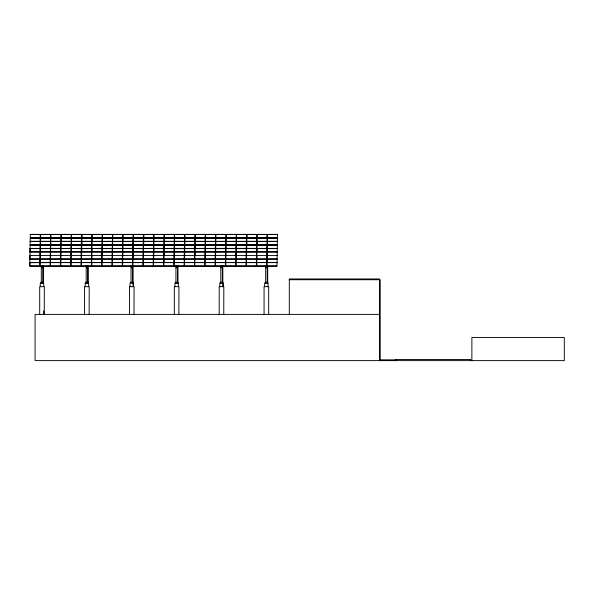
<?xml version="1.0" encoding="UTF-8"?>
<svg xmlns="http://www.w3.org/2000/svg" width="595" height="595" viewBox="0 0 595 595"><rect width="100%" height="100%" fill="white"/><g stroke="black" fill="none" stroke-linecap="round" stroke-linejoin="round"><path stroke-width="0.89" d="M396.344 360.488L396.27 359.469M40.683 234.378L50.605 234.378L50.545 241.525L40.52 241.6M81.82 237.896L81.879 234.378L91.846 234.378L91.846 238.007L81.879 238.007M92.188 234.378L102.109 234.378L102.109 238.007L92.143 238.007M143.774 234.378L153.703 234.378L153.703 238.007L143.73 238.007M205.409 244.924L205.587 234.378L215.554 234.378L215.554 238.007L205.587 238.007M236.565 234.378L246.486 234.378L246.427 241.525L236.401 241.6M246.694 244.924L246.873 234.378L256.839 234.378L256.839 238.007L246.873 238.007M30.285 234.564L40.252 234.564M40.639 234.564L50.605 234.564M50.902 234.564L60.876 234.564M61.255 234.564L71.229 234.564M71.519 234.564L81.493 234.564M81.879 234.564L91.846 234.564M92.143 234.564L102.109 234.564M102.496 234.564L112.462 234.564M112.76 234.564L122.726 234.564M123.113 234.564L133.079 234.564M133.377 234.564L143.35 234.564M143.73 234.564L153.703 234.564M154.001 234.564L163.967 234.564M164.354 234.564L174.32 234.564M174.618 234.564L184.584 234.564M184.971 234.564L194.937 234.564M195.234 234.564L205.201 234.564M205.587 234.564L215.554 234.564M215.896 234.564L225.869 234.564M226.249 234.564L236.222 234.564M236.52 234.564L246.486 234.564M246.873 234.564L256.839 234.564M257.137 234.564L267.103 234.564M267.49 234.564L277.456 234.564M30.271 237.896L40.252 237.821M40.624 237.896L50.605 237.821M60.816 237.896L60.757 245.043L50.783 245.043L50.843 237.896L60.876 237.821M61.24 237.896L71.229 237.821M81.314 248.368L71.333 248.442L71.46 237.896L81.493 237.821M81.865 237.896L91.846 237.821M102.109 237.821L92.084 237.896M112.462 237.821L102.466 237.896L102.347 248.368M122.726 237.821L112.7 237.896L112.641 245.043L122.607 245.043M123.083 237.896L133.079 237.821M133.362 237.896L143.35 237.821M153.703 237.821L143.67 237.896M153.971 237.896L163.967 237.821M164.339 237.896L174.32 237.821M184.465 245.043L174.499 245.043L174.558 237.896L184.584 237.821M194.937 237.821L185 237.821M195.22 237.896L205.201 237.821M205.558 237.896L215.554 237.821M225.869 237.821L215.866 237.896L215.777 245.043L225.75 245.043M226.219 237.896L236.222 237.821M246.486 237.821L236.46 237.896L236.282 248.442M246.843 237.896L256.839 237.821M267.192 237.896L257.077 237.896M277.456 237.821L267.46 237.896L267.281 248.442L277.277 248.368L277.158 255.59M30.285 238.007L40.252 238.007L40.252 234.378L30.315 234.378L30.226 241.525M50.605 238.007L40.639 238.007L40.668 234.378M61.255 238.007L71.229 238.007M71.519 238.007L81.493 238.007M112.462 238.007L102.496 238.007L102.496 234.378L112.462 234.378L112.403 241.525L102.377 241.6M123.113 238.007L133.079 238.007M133.377 238.007L143.35 238.007M154.001 238.007L163.967 238.007L163.967 234.378L154.001 234.378L153.941 241.525M174.32 238.007L164.354 238.007L164.354 234.378L174.32 234.378L174.261 241.525L164.235 241.6M184.971 238.007L194.937 238.007M195.234 238.007L205.201 238.007M226.249 238.007L236.222 238.007L236.222 234.378L226.279 234.378L226.189 241.525M236.52 238.007L246.486 238.007M257.137 238.007L267.103 238.007L267.103 234.378L257.166 234.378L256.958 244.924L266.924 244.924L266.865 252.072M267.49 238.007L277.456 238.007M30.226 238.082L40.192 238.082M40.579 238.082L50.545 238.082M50.843 238.082L60.816 238.082M61.196 238.082L71.169 238.082M71.46 238.082L81.433 238.082M81.82 238.082L91.786 238.082M92.084 238.082L102.05 238.082M102.437 238.082L112.403 238.082M112.7 238.082L122.667 238.082M123.053 238.082L133.02 238.082M133.317 238.082L143.291 238.082M143.67 238.082L153.644 238.082M153.941 238.082L163.908 238.082M164.294 238.082L174.261 238.082M174.558 238.082L184.524 238.082M184.911 238.082L194.877 238.082M195.175 238.082L205.141 238.082M205.528 238.082L215.502 238.082M215.836 238.082L225.81 238.082M226.189 238.082L236.163 238.082M236.46 238.082L246.427 238.082M246.813 238.082L256.78 238.082M257.077 238.082L267.043 238.082M267.43 238.082L277.396 238.082M30.271 241.332L40.192 241.332M50.545 241.332L40.579 241.332M50.873 241.332L60.816 241.339M71.169 241.339L61.196 241.332M81.433 241.339L71.497 241.339L71.519 234.378L81.493 234.378L81.433 241.525L71.4 241.6M81.865 241.339L91.786 241.339M102.05 241.339L92.024 241.406L91.846 251.953L101.812 251.96L101.752 259.1L91.786 259.1M112.403 241.339L102.377 241.406M122.667 241.339L112.641 241.406L122.607 241.406M133.02 241.339L122.994 241.406L122.934 248.554L132.841 248.628M133.362 241.339L143.291 241.339M153.644 241.339L143.67 241.339M153.971 241.339L163.908 241.339M174.261 241.339L164.294 241.339M174.588 241.339L184.524 241.339M184.941 241.339L194.877 241.339M195.175 241.339L205.141 241.339M215.502 241.339L205.468 241.406L205.379 251.886L215.323 251.886M225.81 241.339L215.777 241.406L225.75 241.406M236.163 241.339L226.13 241.406L226.07 248.554L236.044 248.554M236.282 248.628L246.248 248.628L246.367 241.406L236.446 241.406L246.427 241.339M246.843 241.339L256.78 241.339M267.043 241.339L257.077 241.339M277.396 241.339L267.46 241.339L267.49 234.378L277.456 234.378L277.396 241.525L267.371 241.6M40.133 241.406L30.167 241.406L30.047 251.886M40.549 241.406L50.486 241.406L50.426 248.554L40.401 248.628L50.426 248.554M60.757 241.406L50.783 241.406M71.11 241.406L61.166 241.406L61.077 248.554L71.05 248.554L61.017 248.628M71.452 241.406L81.374 241.406L81.314 248.554L71.348 248.554L81.255 248.628M81.805 241.406L91.727 241.406M92.069 241.406L101.99 241.406M102.422 241.406L112.343 241.406L112.284 248.554L102.318 248.554M123.039 241.406L132.96 241.406M153.584 241.406L143.64 241.406L143.492 251.886M153.927 241.406L163.848 241.406M164.265 241.406L174.201 241.406L174.142 248.554L164.175 248.554M174.528 241.406L184.465 241.406M194.818 241.406L184.852 241.406L184.792 248.554L194.758 248.554M195.145 241.406L205.082 241.406L205.022 248.554L194.996 248.628M205.513 241.406L215.442 241.406M226.174 241.406L236.103 241.406M246.799 241.406L256.72 241.406M266.984 241.406L257.047 241.406L256.899 251.886M267.4 241.406L277.337 241.406L277.277 248.554L267.252 248.628L277.277 248.554M30.167 241.6L40.192 241.525M50.783 241.6L60.816 241.525M61.136 241.6L71.169 241.525M81.76 241.6L91.786 241.525M92.024 241.6L102.05 241.525M112.641 241.6L122.667 241.525M122.994 241.6L133.02 241.525M133.258 241.6L143.291 241.525L143.35 234.378L133.406 234.378L133.347 241.339M143.611 241.6L153.644 241.525M153.882 241.6L163.908 241.525M174.499 241.6L184.524 241.525M184.852 241.6L194.877 241.525M195.115 241.6L205.141 241.525L205.201 234.378L195.264 234.378L195.205 241.339M205.468 241.6L215.502 241.525M215.777 241.6L225.81 241.525M226.13 241.6L236.163 241.525M246.754 241.6L256.78 241.525M257.018 241.6L267.043 241.525M40.133 244.85L30.107 244.924L40.073 244.924L40.014 252.072M40.282 255.471L40.46 244.924L50.486 244.85M60.578 255.59L60.697 244.924L50.724 244.924L50.664 252.072M61.166 244.85L71.11 244.85M71.452 244.85L81.374 244.85L71.348 244.924L71.259 255.396M91.608 252.072L91.667 244.924L81.701 244.924L91.727 244.85M101.871 252.072L101.931 244.924L92.009 244.924L101.99 244.85M112.671 244.85L122.607 244.85M122.934 244.924L132.96 244.85L132.841 252.072M143.231 244.85L133.198 244.924L133.087 258.914M153.584 244.85L143.551 244.924M153.927 244.85L163.848 244.85L163.729 252.072M174.201 244.85L164.175 244.924L163.997 255.471L174.023 255.396L172.639 255.396M174.528 244.85L184.465 244.85L174.439 244.924L174.38 252.072M194.818 244.85L184.822 244.924L194.758 244.924L194.699 252.072M205.082 244.85L195.145 244.85L205.022 244.924M205.513 244.85L225.75 244.85L215.717 244.924L215.658 252.072M236.103 244.85L226.1 244.924L236.044 244.924L235.984 252.072M246.367 244.85L236.431 244.85L246.308 244.924M246.799 244.85L256.72 244.85L256.601 252.072M257.062 244.85L266.984 244.85M267.133 255.471L267.311 244.924L277.337 244.85M40.505 244.924L50.426 244.924M50.768 244.924L60.697 244.924M61.106 244.924L71.05 244.924L70.991 252.072M102.362 244.924L112.284 244.924L102.377 244.85L102.199 255.396M122.548 244.924L112.611 244.924L112.522 252.072M122.979 244.924L133.087 244.984M133.243 244.924L143.172 244.924M153.912 244.85L163.789 244.924M164.22 244.924L174.142 244.924M205.498 244.85L215.383 244.924L215.323 252.072M246.739 244.924L256.661 244.924M267.356 244.924L277.277 244.924M30.167 245.043L40.133 245.043L40.192 237.896M40.52 245.043L50.486 245.043M61.136 245.043L71.11 245.043L71.229 234.378L61.285 234.378L61.196 241.525M71.4 245.043L81.374 245.043M81.76 245.043L91.727 245.043L91.786 237.896M92.024 245.043L101.99 245.043L102.05 237.896M102.377 245.043L112.343 245.043M122.994 245.043L132.96 245.043L133.079 234.378L123.113 234.378L123.053 241.525M133.258 245.043L143.231 245.043M143.611 245.043L153.584 245.043L153.644 237.896M153.882 245.043L163.848 245.043L163.908 237.896M164.235 245.043L174.201 245.043M184.852 245.043L194.818 245.043L194.937 234.378L185 234.378L184.911 241.525M195.115 245.043L205.082 245.043M205.468 245.043L215.442 245.043L215.502 237.896M226.13 245.043L236.103 245.043L236.163 237.896M236.401 245.043L246.367 245.043M246.754 245.043L256.72 245.043L256.78 237.896M257.018 245.043L266.984 245.043L267.043 235.642M267.371 245.043L277.337 245.043M30.107 245.11L40.073 245.11M40.46 245.11L50.426 245.11M50.724 245.11L60.697 245.11M61.077 245.11L71.05 245.11M71.348 245.118L81.314 245.118M81.701 245.118L91.667 245.118M91.965 245.118L101.931 245.118M102.318 245.118L112.284 245.118M112.581 245.118L122.548 245.118M122.934 245.118L132.901 245.118M133.198 245.118L143.172 245.118M143.551 245.118L153.525 245.118M153.822 245.118L163.789 245.118M164.175 245.118L174.142 245.118M174.439 245.118L184.405 245.118M184.792 245.118L194.758 245.118M195.056 245.118L205.022 245.118M205.409 245.118L215.383 245.118M215.717 245.118L225.691 245.118M226.07 245.118L236.044 245.118M236.341 245.118L246.308 245.118M246.694 245.118L256.661 245.118M256.958 245.118L266.924 245.118M267.311 245.118L277.277 245.118M40.073 248.368L30.047 248.442L29.958 258.914M60.697 248.368L50.753 248.368M71.05 248.368L61.017 248.442L60.958 255.59M91.667 248.368L81.641 248.442L81.522 259.1L91.489 259.1L91.548 251.953L81.582 251.953M101.752 258.914L91.771 258.989L91.905 248.442L101.931 248.368M102.288 248.442L112.284 248.368M122.964 248.368L132.901 248.368M143.172 248.368L133.183 248.442L133.347 237.896M153.525 248.368L143.492 248.442L143.373 259.1L153.346 259.1L153.406 251.96L143.469 251.96M163.789 248.368L153.793 248.442L153.674 258.914M164.116 248.442L174.142 248.368M184.405 248.368L174.469 248.368M194.758 248.368L184.733 248.442L184.673 255.59M194.996 248.442L205.022 248.368L204.903 255.59M205.29 251.96L215.264 251.96L215.204 259.108L205.23 259.108L205.349 248.442L215.383 248.368M225.691 248.368L215.747 248.368M226.1 248.368L236.044 248.368M236.371 248.368L246.308 248.368L246.189 255.59M256.661 248.368L246.724 248.368M266.924 248.368L256.899 248.442L256.809 258.914M30.107 248.554L40.073 248.554M50.724 248.554L60.697 248.554M81.701 248.554L91.667 248.554M112.581 248.554L122.548 248.554L122.667 237.896M122.934 248.554L132.901 248.554M133.198 248.554L143.172 248.554L143.231 241.406L133.258 241.406M143.551 248.554L153.525 248.554L143.492 248.628M153.822 248.554L163.789 248.554M195.056 248.554L205.022 248.554M215.383 248.554L205.409 248.554L215.323 248.628M236.341 248.554L246.308 248.554M256.661 248.554L246.694 248.554L256.601 248.628M256.958 248.554L266.924 248.554M30.047 248.628L40.014 248.628M50.664 248.628L60.638 248.628M81.641 248.628L91.608 248.628M102.258 248.628L112.224 248.628M112.522 248.628L122.488 248.628M133.139 248.628L143.112 248.628M153.763 248.628L163.729 248.628M164.116 248.628L174.082 248.628M184.346 248.628L174.38 248.628L184.405 248.554L184.524 237.896M184.733 248.628L194.699 248.628M225.631 248.628L215.658 248.628L225.691 248.554L225.81 237.896M226.011 248.628L235.984 248.628M256.899 248.628L266.865 248.628M30.092 251.886L40.014 251.886M40.43 251.886L50.367 251.886M50.694 251.886L60.638 251.886M70.991 251.886L61.017 251.886M71.318 251.886L81.255 251.886M81.686 251.886L91.608 251.886M91.95 251.886L101.871 251.886M112.224 251.886L102.199 251.96L102.02 262.507M122.488 251.886L112.462 251.96L112.403 259.1L122.369 259.1M132.841 251.886L122.815 251.96M133.183 251.886L143.112 251.886M143.536 251.886L153.465 251.886M163.729 251.886L153.793 251.886L153.912 241.406M174.082 251.886L164.116 251.886M174.409 251.886L184.346 251.886M184.777 251.886L194.699 251.886M204.963 251.886L194.996 251.886M225.631 251.886L215.598 251.96L215.539 259.108L225.512 259.108M226.055 251.886L235.984 251.886M246.248 251.886L236.222 251.96L236.103 262.618L246.07 262.618L246.129 255.471M256.601 251.886L246.575 251.96L246.516 259.108L256.482 259.108L256.542 251.96L246.62 251.96M256.943 251.886L266.865 251.886M267.281 251.886L277.218 251.886M30.018 251.953L39.954 251.953L39.895 259.1L29.929 259.1M50.307 251.953L40.371 251.953L40.252 262.432L50.188 262.432M60.578 251.953L50.605 251.953L50.545 259.1L60.519 259.1M60.988 251.953L70.931 251.953L70.872 259.1L60.898 259.1M71.274 251.953L81.195 251.953M102.243 251.96L112.165 251.96M112.507 251.96L122.429 251.96M122.86 251.96L132.782 251.96L132.722 259.1L122.756 259.1M133.124 251.96L143.053 251.96M174.023 251.96L164.086 251.96L163.937 262.432M174.365 251.96L184.286 251.96M204.903 251.96L194.967 251.96L194.818 262.618L204.784 262.618L204.844 255.471M215.643 251.96L225.572 251.96M225.996 251.96L235.925 251.96L235.865 259.108L225.892 259.108M236.267 251.96L246.189 251.96M256.869 251.96L266.805 251.96L266.746 259.108L256.78 259.108M277.158 251.96L267.222 251.96L267.103 262.432L277.039 262.432M132.417 252.525L132.573 259.033M100.429 255.396L101.812 255.396L91.786 255.471L91.697 265.943L101.633 265.943M234.534 255.396L235.925 255.396L225.922 255.471L225.832 262.618L235.806 262.618M39.776 265.943L29.809 265.943L29.929 255.471L39.954 255.396M40.326 255.471L50.307 255.396M60.578 255.396L50.635 255.396M60.943 255.471L70.931 255.396M81.195 255.396L71.169 255.471M81.552 255.471L91.548 255.396M102.169 255.471L112.165 255.396M112.448 255.471L122.429 255.396M132.782 255.396L122.756 255.471L122.696 262.618L132.663 262.618M143.053 255.396L133.109 255.396M143.417 255.471L153.406 255.396M153.525 265.943L153.644 255.471L163.67 255.396M174.305 255.471L184.286 255.396M194.639 255.396L184.643 255.471L184.554 262.618L194.52 262.618M194.922 255.471L204.903 255.396M205.26 255.471L225.572 255.396M246.189 255.396L236.163 255.471M246.546 255.471L256.542 255.396M266.627 265.95L256.661 265.95L256.78 255.471L266.805 255.396M267.177 255.471L277.158 255.396L277.039 262.618L267.073 262.618M39.895 258.914L29.869 258.989M50.248 258.914L40.252 258.989L40.163 266.136L50.129 266.136L50.129 262.507L40.192 262.507M50.53 258.989L60.519 258.914M60.883 258.989L70.872 258.914M71.05 262.507L81.017 262.507L81.017 266.136L71.05 266.136L71.11 258.989L81.136 258.914M81.508 258.989L91.489 258.914M102.065 262.507L111.986 262.507L111.986 266.136L102.02 266.136L102.08 258.989L112.105 258.914M122.369 258.914L112.343 258.989L112.284 266.136L122.25 266.136L122.25 262.507L112.329 262.507L122.31 262.432M122.726 258.989L132.722 258.914M142.993 258.914L132.96 258.989M153.346 258.914L143.35 258.989L143.254 266.136L153.227 266.136L153.287 258.989M153.614 258.989L163.61 258.914M173.963 258.914L163.937 258.989L163.878 266.136L173.844 266.136L173.844 262.507L163.908 262.507M184.227 258.914L174.231 258.989L174.142 266.136L184.108 266.136L184.108 262.507L174.186 262.507M184.599 258.989L194.58 258.914M204.844 258.914L194.907 258.914M215.145 258.989L215.085 266.136L205.111 266.136L205.171 258.989L215.204 258.914M215.464 262.507L225.393 262.507L225.393 266.136L215.42 266.136L215.479 258.989L225.512 258.914M225.877 258.989L235.865 258.914M236.133 258.989L246.129 258.914M256.482 258.914L246.486 258.989L246.397 266.136L256.363 266.136L256.423 258.989M266.746 258.914L256.72 258.989M267.103 258.989L277.099 258.914M40.282 259.1L50.248 259.1M71.169 259.1L81.136 259.1M102.139 259.1L112.105 259.1M133.02 259.1L142.993 259.1M153.644 259.108L163.61 259.108L163.67 251.96L153.703 251.96M163.997 259.108L173.963 259.108M184.227 259.108L174.261 259.108L174.35 251.96M184.614 259.108L194.58 259.108L194.639 251.96L184.673 251.96M194.877 259.108L204.844 259.108M236.163 259.108L246.129 259.108M267.133 259.108L277.099 259.108M39.835 262.432L29.914 262.432L29.809 266.136L39.776 266.136L39.835 258.989M50.53 262.432L60.459 262.432M70.812 262.432L60.839 262.432M81.076 262.432L71.14 262.432L71.259 251.953M91.429 262.432L81.463 262.432M91.756 262.432L101.693 262.432M102.124 262.432L112.046 262.432M132.663 262.432L122.741 262.432L122.637 266.136L132.603 266.136L132.663 258.989M142.934 262.432L132.901 262.507L132.901 266.136L142.874 266.136L142.874 262.507L132.945 262.507M153.287 262.432L143.254 262.507L153.227 262.507M153.614 262.432L163.551 262.432M163.982 262.432L173.904 262.432M174.231 262.432L184.167 262.432M184.599 262.432L194.52 262.432M194.848 262.432L204.784 262.432M205.201 262.432L215.145 262.432M215.509 262.432L225.453 262.432M225.877 262.432L235.806 262.432M246.07 262.432L236.044 262.507L236.044 266.136L246.01 266.136L246.01 262.507L236.089 262.507M256.423 262.432L246.397 262.507M266.686 262.432L256.765 262.432L256.661 266.136L266.627 266.136L266.686 258.989M29.854 262.507L39.776 262.507M70.753 262.507L60.809 262.507L60.779 266.136L70.753 266.136L70.812 258.989M81.433 262.507L91.37 262.507M101.633 262.507L91.697 262.507L91.667 266.136L101.633 266.136L101.693 258.989M122.682 262.507L132.603 262.507M163.491 262.507L153.525 262.507L153.525 266.136L163.491 266.136L163.551 258.989M194.461 262.507L184.495 262.507L184.495 266.136L194.461 266.136L194.52 258.989M215.085 262.507L205.111 262.507M235.806 258.989L235.746 266.136L225.773 266.136L225.773 262.507L235.746 262.507M246.442 262.507L256.363 262.507M256.705 262.507L266.627 262.507M267.058 262.507L276.98 262.507L276.98 266.136L267.014 266.136M29.809 262.692L39.835 262.618M40.163 262.692L50.188 262.618L50.248 255.471M50.486 262.618L60.459 262.618L60.519 255.471M70.812 262.618L60.839 262.618L60.988 255.396M71.11 262.618L81.076 262.618L81.136 255.471M81.463 262.618L91.429 262.618M91.727 262.618L101.693 262.618M102.08 262.618L112.046 262.618L112.105 255.471M112.343 262.618L122.31 262.618L122.369 255.471M143.313 262.618L153.287 262.618M153.584 262.618L163.551 262.618M163.937 262.618L173.904 262.618L173.963 255.471M174.201 262.618L184.167 262.618L184.227 255.471M205.171 262.618L215.145 262.618M215.479 262.618L225.453 262.618L225.512 255.471M246.456 262.618L256.423 262.618M256.72 262.618L266.686 262.618M41.3 265.801L41.97 265.801M86.171 265.801L86.647 265.801M87.22 265.801L87.703 265.801M131.041 265.801L131.807 265.801M175.919 265.801L176.395 265.801M176.968 265.801L177.451 265.801M221.667 265.801L222.322 265.801M265.668 265.801L266.337 265.801M40.192 265.943L50.129 265.943M60.4 265.943L50.426 265.943M60.809 265.943L70.753 265.943M81.017 265.943L71.05 265.943M81.433 265.943L91.37 265.943M111.986 265.943L102.02 265.943M112.314 265.943L122.25 265.943M122.682 265.943L132.603 265.943M132.93 265.943L142.874 265.943M143.291 265.943L153.227 265.943M153.57 265.943L163.491 265.943M163.908 265.943L173.844 265.943M174.186 265.943L184.108 265.95M194.461 265.95L184.495 265.95M194.788 265.95L204.725 265.95M225.393 265.943L205.111 265.95M225.803 265.943L235.746 265.943M236.074 265.95L246.01 265.95M256.363 265.95L246.397 265.95M267.058 265.95L276.98 265.95M41.524 266.575L42.676 266.575M86.394 266.575L87.554 266.575M131.272 266.575L132.425 266.575M176.142 266.575L177.303 266.575M221.02 266.575L222.173 266.575M265.891 266.575L267.043 266.575M289.304 279.732L380.205 279.732L380.205 360.622M40.609 282.29L43.517 282.29M85.479 282.29L88.395 282.29M130.357 282.29L133.265 282.29M175.227 282.29L178.136 282.29M220.098 282.29L223.013 282.29M264.976 282.29L267.884 282.29M43.733 310.932L43.747 314.398M379.432 314.398L35.083 314.398L35.083 360.622L564.32 360.622L564.32 337.514L471.88 337.514L471.88 360.622M380.205 359.849L395.504 359.849L395.504 359.469M236.52 234.378L236.49 241.339M92.143 234.378L92.084 241.525M205.587 237.821L205.617 234.378M246.873 237.821L246.903 234.378M143.73 237.821L143.759 234.378L143.64 244.85L153.525 244.924L153.465 252.072M164.384 237.821L164.205 248.368M195.264 237.821L195.086 248.368M40.668 237.821L40.43 248.442L50.426 248.368L50.307 255.59M246.754 241.406L246.635 252.072M81.85 241.339L81.671 251.886M195.056 244.924L194.967 255.396M236.341 244.924L236.252 255.396M226.011 248.442L225.951 255.59M112.522 248.442L122.548 248.368L122.429 255.59M133.168 251.886L132.96 262.618L142.934 262.618L142.993 255.471M81.552 258.914L81.403 266.136L91.37 266.136L91.429 258.989M50.486 258.989L50.426 266.136L60.4 266.136L60.4 262.507L50.426 262.507M470.749 360.622L470.749 359.469L395.37 359.469L395.37 360.622M379.432 360.622L379.432 278.966L289.304 278.966L289.304 314.398M268.695 314.398L268.695 286.671L264.068 286.671L264.068 314.398M268.114 286.671L268.114 283.198L264.649 283.198L264.649 286.671M267.705 265.422L267.705 283.064M267.192 265.541L267.192 283.205M267.043 252.02L267.043 267.743L265.891 267.743L265.891 265.928M265.668 265.541L265.668 283.205M225.631 248.442L225.572 255.59M223.757 314.398L223.824 286.671L219.198 286.671L219.198 314.398M223.244 286.671L223.244 283.198L219.778 283.198L219.778 286.671M222.835 265.422L222.835 286.783M222.322 265.541L222.322 283.205M222.173 265.928L222.173 267.743L221.02 267.743L221.02 265.928M220.79 265.541L220.79 283.205M184.346 248.442L184.286 255.59M178.879 314.398L178.946 286.671L174.328 286.671L174.328 314.398M178.366 286.671L178.366 283.198L174.9 283.198L174.9 286.671M177.965 265.422L177.965 283.064M177.451 265.541L177.451 283.205M177.303 265.928L177.303 267.743L176.142 267.743L176.142 265.928M175.919 265.541L175.919 283.205M174.082 248.442L174.023 255.59M143.112 248.442L143.053 255.59M134.009 314.398L134.076 286.671L129.45 286.671L129.45 314.398M133.496 286.671L133.496 283.198L130.03 283.198L130.03 286.671M133.087 265.422L133.087 286.783M132.573 265.541L132.573 283.205M132.425 241.101L132.425 259.294M132.425 265.928L132.425 267.743L131.272 267.743L131.272 265.928M131.041 265.541L131.041 282.283M122.875 248.442L122.815 255.59M112.224 248.442L112.165 255.59M89.138 314.398L89.198 286.671L84.579 286.671L84.579 314.398M88.625 286.671L88.625 283.198L85.159 283.198L85.159 286.671M88.216 265.422L88.216 283.064M87.703 265.541L87.703 283.205M87.554 265.928L87.554 267.743L86.394 267.743L86.394 265.928M86.171 265.541L86.171 283.205M81.879 234.378L81.79 244.85M81.255 248.442L81.195 255.59M44.261 314.398L44.328 286.671L39.701 286.671L39.701 314.398M43.747 286.671L43.747 283.198L40.282 283.198L40.282 286.671M43.338 265.422L43.338 283.064M42.825 265.541L42.825 283.205M42.676 265.928L42.676 267.743L41.524 267.743L41.524 265.928M41.3 265.541L41.3 283.205M60.876 234.378L50.932 234.378L50.902 238.007L60.876 238.007L60.876 234.378M122.726 234.378L112.79 234.378L112.76 238.007L122.726 238.007L122.726 234.378M184.584 234.378L174.618 234.378L174.618 238.007L184.584 238.007L184.584 234.378M225.869 234.378L215.896 234.378L215.896 238.007L225.869 238.007L225.869 234.378M101.931 248.554L91.965 248.554L101.871 248.628M204.725 262.507L194.788 262.507L194.758 266.136L204.725 266.136L204.725 262.507"/></g></svg>
